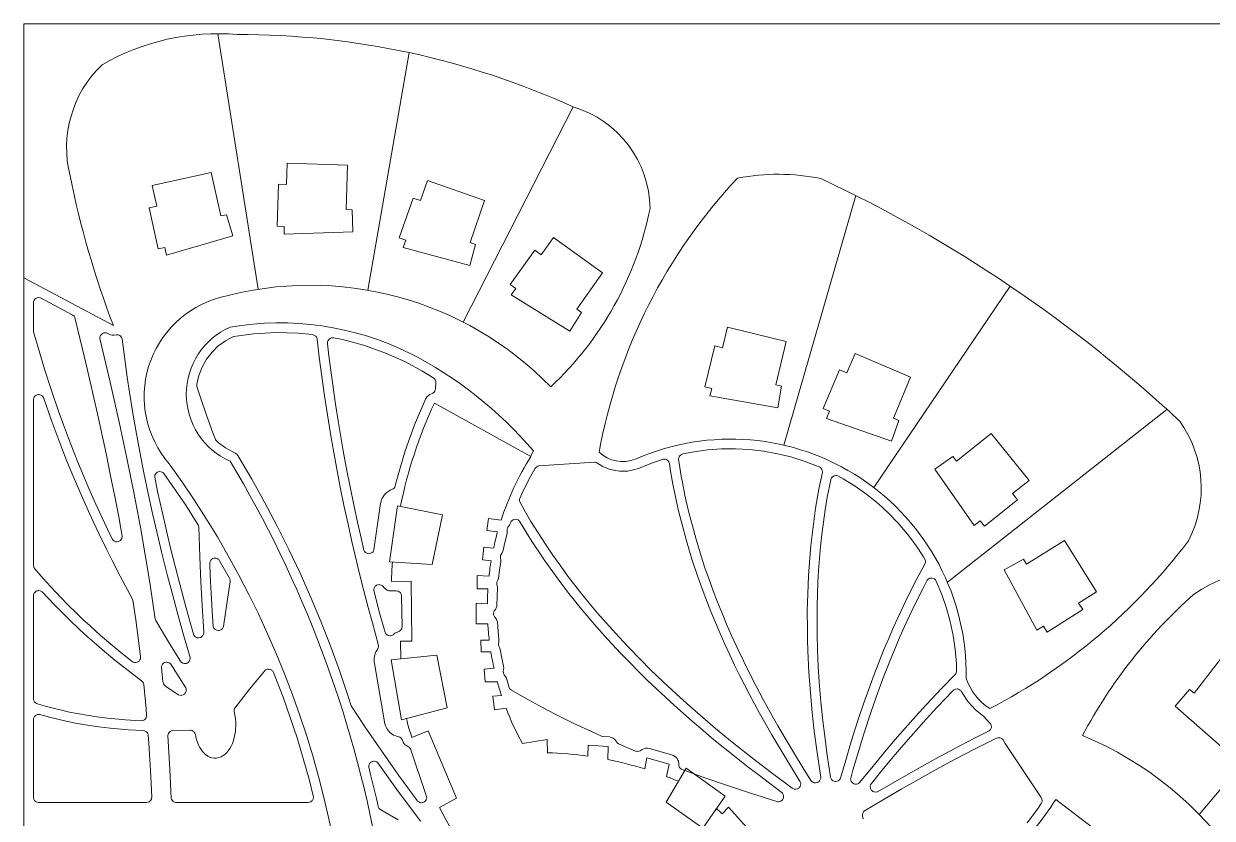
# Model space of a CAD drawing. Header units: inches. Extents: x 36 to 78.3, y 17.3 to 55.9.
# Drawn here: x 36.25 to 63.24, y 37.86 to 55.9 of the extents above; entities that cross this region are included whole.
import ezdxf

# ---------------------------------------------------------------- set-up
doc = ezdxf.new("R2010")
doc.units = ezdxf.units.IN
doc.layers.add('01_ORIGINAL_PLAN', color=7, linetype='CONTINUOUS', lineweight=20)
doc.layers.add('02_CONCEPT_CLOSED_AREAS', color=7, linetype='CONTINUOUS', lineweight=15)

msp = doc.modelspace()

# ---------------------------------------------------------------- linework, layer by layer
at = {"layer": '01_ORIGINAL_PLAN'}
for p, q in [((36.248, 17.906), (36.248, 55.9)), ((36.248, 55.9), (71.442, 55.9))]:
    msp.add_line(p, q, dxfattribs=at)
for points in [[(40.658, 55.675), (41.569, 49.871)], [(45, 55.245), (44.06, 49.85)], [(48.726, 54.013), (46.225, 49.126)], [(55.143, 52), (53.51, 46.333)], [(38.284, 49.049), (36.248, 50.129)], [(55.552, 45.371), (58.647, 49.945)], [(62.206, 47.145), (57.223, 43.22)], [(47.087, 44.63), (46.802, 44.667), (46.766, 44.393), (47.006, 44.362)], [(46.916, 43.993), (46.696, 44.016), (46.666, 43.73), (46.862, 43.709)], [(45.044, 43.247), (44.595, 43.241)], [(44.807, 41.482), (44.799, 41.881), (45.061, 41.886), (45.044, 43.247)], [(46.813, 43.357), (46.546, 43.371), (46.546, 43.074), (46.789, 43.074)], [(46.775, 42.728), (46.519, 42.748), (46.519, 42.277), (46.786, 42.274)], [(66.604, 42.276), (62.941, 37.945)], [(46.818, 41.908), (46.625, 41.902), (46.633, 41.638), (46.856, 41.638)], [(46.926, 41.27), (46.702, 41.249), (46.728, 40.961), (47.002, 40.962)], [(47.096, 40.651), (46.9, 40.63)], [(46.9, 40.63), (46.939, 40.324), (47.2, 40.358)], [(46.075, 38.317), (45.433, 39.849), (45.059, 39.693)], [(49.053, 39.272), (49.062, 39.519), (49.515, 39.492), (49.513, 39.194)], [(50.35, 38.981), (50.396, 39.232), (50.902, 39.093), (50.842, 38.811)], [(51.286, 38.996), (52.178, 38.364), (51.665, 37.64), (50.837, 38.227), (51.286, 38.996)], [(46.075, 38.317), (45.692, 38.109)], [(52.249, 38.111), (52.108, 37.96)], [(52.249, 38.111), (52.668, 37.654), (52.525, 37.523)]]:
    msp.add_lwpolyline(points, dxfattribs=at)
for points in [[(43.572, 51.68), (43.598, 52.69), (42.23, 52.734), (42.214, 52.252), (42.035, 52.258), (42.004, 51.303), (42.163, 51.298), (42.158, 51.123), (43.721, 51.177), (43.704, 51.675)], [(40.725, 51.537), (40.502, 52.523), (39.164, 52.23), (39.268, 51.758), (39.093, 51.72), (39.298, 50.787), (39.453, 50.821), (39.491, 50.65), (40.993, 51.087), (40.853, 51.565)], [(46.381, 50.933), (46.709, 51.889), (45.415, 52.34), (45.257, 51.885), (45.088, 51.944), (44.773, 51.041), (44.923, 50.989), (44.866, 50.824), (46.374, 50.409), (46.506, 50.889)], [(48.804, 49.422), (49.389, 50.246), (48.277, 51.045), (47.995, 50.654), (47.85, 50.758), (47.292, 49.982), (47.421, 49.889), (47.319, 49.747), (48.648, 48.921), (48.911, 49.345)], [(53.327, 47.704), (53.561, 48.687), (52.231, 49.012), (52.116, 48.544), (51.942, 48.586), (51.715, 47.658), (51.87, 47.62), (51.829, 47.45), (53.37, 47.181), (53.455, 47.672)], [(55.995, 46.944), (56.387, 47.876), (55.128, 48.415), (54.938, 47.972), (54.774, 48.042), (54.397, 47.164), (54.544, 47.101), (54.475, 46.94), (55.951, 46.422), (56.116, 46.892)], [(57.426, 45.973), (58.218, 46.601), (59.075, 45.534), (58.699, 45.232), (58.811, 45.092), (58.066, 44.493), (57.966, 44.618), (57.83, 44.508), (56.934, 45.791), (57.343, 46.076)], [(45.757, 44.748), (44.738, 44.957), (44.556, 43.684), (45.524, 43.622)], [(59.019, 43.63), (59.878, 44.165), (60.608, 43.006), (60.2, 42.749), (60.296, 42.598), (59.487, 42.088), (59.402, 42.222), (59.254, 42.129), (58.511, 43.505), (58.949, 43.742)], [(45.629, 41.562), (44.593, 41.461), (44.828, 40.095), (45.865, 40.369)], [(62.827, 40.702), (63.445, 41.502), (64.534, 40.672), (64.241, 40.288), (64.384, 40.18), (63.804, 39.42), (63.677, 39.516), (63.571, 39.377), (62.394, 40.407), (62.722, 40.782)]]:
    msp.add_lwpolyline(points, close=True, dxfattribs=at)
for points in [[(44.283, 37.084, 0.090917), (40.931, 45.968, -0.652582), (40.931, 49.011, -0.158741), (45.004, 48.425, -0.098355), (47.824, 46.203), (47.755, 46.078)], [(47.087, 44.63, -0.062406), (47.763, 46.073), (45.572, 47.29, 0.058367), (44.801, 44.944, 0.058367)], [(50.14, 46.014, -0.546754), (57.65, 41.045, 0.171391), (58.184, 40.351, 0.171391)], [(46.916, 43.993, -0.01479), (47.006, 44.362, -0.01479)], [(44.621, 43.68, 0.010358), (44.595, 43.241)], [(46.813, 43.357, -0.013879), (46.862, 43.709)], [(60.29, 39.74, -0.089338), (62.813, 42.944, -0.322066), (66.051, 42.944, -0.030946), (69.111, 38.833, -0.044664), (70.78, 33.554, -0.301674), (68.967, 31.144, -0.082145), (65.591, 31.078)], [(46.775, 42.728, -0.013523), (46.789, 43.074, -0.013523)], [(46.818, 41.908, -0.014342), (46.786, 42.274)], [(46.926, 41.27, -0.014645), (46.856, 41.638)], [(47.096, 40.651, -0.012679), (47.002, 40.962)], [(48.142, 39.35), (48.13, 39.649), (47.57, 39.561, -0.034306), (47.2, 40.358, -0.034306)], [(44.936, 40.124, 0.010564), (45.059, 39.693, 0.010564)], [(60.29, 39.74, -0.300089), (65.18, 32.538)], [(45.692, 38.109, 0.060935), (47.109, 35.956, -0.206423), (49.375, 35.99)], [(59.849, 35.488, 0.057164), (61.253, 37.088), (59.681, 38.289, -0.064319), (58.632, 37.014, -0.064319)]]:
    msp.add_lwpolyline(points, format="xyb", dxfattribs=at)
for centre, radius, start, end in [((40.658, 50.423), 5.252, 85.2142, 120.0956), ((41.139, 37.317), 18.339, 65.5622, 90.1344), ((39.813, 53.089), 2.593, 133.6015, 194.2753), ((48.026, 51.672), 2.444, 0.7167, 73.3418), ((57.911, 56.571), 21.019, 191.3089, 200.9684), ((61.436, 43.951), 12.326, 136.7478, 169.6154), ((53.373, 47.535), 4.948, 78.6004, 100.6499), ((40.939, 23.771), 31.601, 47.0054, 64.8874), ((43.034, 53.196), 7.583, 313.0815, 348.6437), ((42.751, 42.34), 7.624, 44.2289, 105.6047), ((41.312, 47.434), 2.33, 105.2161, 220.7715), ((60.387, 45.356), 2.599, 332.6099, 36.0186), ((49.852, 46.755), 0.794, 227.0981, 291.2465), ((22.064, 33.195), 21.619, 354.0583, 36.0319), ((51.961, 52.291), 13.465, 297.5281, 322.8549), ((47.898, 31.093), 8.26, 81.9573, 88.3074), ((47.898, 31.093), 8.26, 72.7279, 78.7214), ((47.898, 31.093), 8.26, 67.0855, 69.118), ((48.363, 33.974), 5.47, 46.7825, 48.644)]:
    msp.add_arc(centre, radius, start, end, dxfattribs=at)
at = {"layer": '02_CONCEPT_CLOSED_AREAS'}
for points in [[(36.469, 49.579), (36.472, 49.594), (36.483, 49.623), (36.502, 49.647), (36.526, 49.667), (36.554, 49.679), (36.585, 49.684), (36.615, 49.681), (36.63, 49.676), (37.35, 49.295), (37.365, 49.286), (37.389, 49.263), (37.406, 49.234), (37.521, 48.759), (37.669, 48.134), (37.92, 47.042), (38.124, 46.105), (38.221, 45.637), (38.314, 45.17), (38.405, 44.702), (38.484, 44.263), (38.484, 44.248), (38.478, 44.217), (38.463, 44.19), (38.443, 44.166), (38.43, 44.157), (38.402, 44.144), (38.371, 44.138), (38.34, 44.14), (38.325, 44.144), (38.311, 44.15), (38.285, 44.168), (38.264, 44.191), (38.15, 44.424), (37.969, 44.81), (37.848, 45.076), (37.729, 45.348), (37.61, 45.625), (37.492, 45.909), (37.376, 46.198), (37.261, 46.493), (37.148, 46.794), (37.038, 47.101), (36.876, 47.572), (36.72, 48.056), (36.571, 48.552), (36.472, 48.904), (36.468, 48.935)], [(37.976, 48.751), (37.977, 48.782), (37.98, 48.797), (37.992, 48.825), (38.011, 48.849), (38.035, 48.868), (38.048, 48.875), (38.063, 48.88), (38.093, 48.884), (38.123, 48.881), (38.138, 48.877), (38.199, 48.846), (38.218, 48.839), (38.258, 48.831), (38.299, 48.83), (38.353, 48.839), (38.369, 48.839), (38.399, 48.835), (38.428, 48.822), (38.452, 48.803), (38.47, 48.778), (38.482, 48.749), (38.55, 48.225), (38.599, 47.873), (38.651, 47.525), (38.734, 47.012), (38.792, 46.677), (38.882, 46.183), (38.976, 45.702), (39.073, 45.234), (39.173, 44.779), (39.274, 44.338), (39.376, 43.912), (39.512, 43.369), (39.614, 42.98), (39.747, 42.487), (39.876, 42.026), (40.024, 41.511), (40.025, 41.479), (40.022, 41.464), (40.011, 41.435), (40.003, 41.422), (39.981, 41.399), (39.955, 41.383), (39.94, 41.377), (39.909, 41.372), (39.893, 41.373), (39.863, 41.38), (39.836, 41.395), (39.823, 41.405), (39.804, 41.429), (39.603, 41.754), (39.442, 42.021), (39.246, 42.355), (39.234, 42.384), (39.11, 43.213), (39.006, 43.841), (38.895, 44.47), (38.746, 45.255), (38.587, 46.039), (38.419, 46.824), (38.207, 47.764)], [(40.176, 47.668), (40.174, 47.684), (40.177, 47.716), (40.222, 47.913), (40.297, 48.105), (40.398, 48.284), (40.523, 48.447), (40.658, 48.58), (40.825, 48.704), (40.993, 48.794), (41.02, 48.801), (41.467, 48.86), (41.982, 48.888), (42.477, 48.876), (42.806, 48.842), (42.838, 48.834), (42.866, 48.818), (42.878, 48.807), (42.898, 48.782), (42.91, 48.752), (42.913, 48.736), (42.959, 48.334), (43.016, 47.89), (43.077, 47.452), (43.143, 47.019), (43.212, 46.591), (43.286, 46.168), (43.362, 45.751), (43.443, 45.34), (43.526, 44.936), (43.611, 44.537), (43.699, 44.146), (43.835, 43.571), (43.928, 43.197), (44.069, 42.65), (44.164, 42.295), (44.305, 41.785), (44.305, 41.754), (44.297, 41.723), (44.29, 41.709), (44.265, 41.673), (44.246, 41.64), (44.231, 41.606), (44.218, 41.57), (44.21, 41.534), (44.204, 41.497), (44.203, 41.459), (44.205, 41.421), (44.45, 40.002), (44.468, 39.946), (44.49, 39.902), (44.513, 39.866), (44.552, 39.82), (44.593, 39.784), (44.643, 39.752), (44.693, 39.73), (44.729, 39.718), (44.771, 39.709), (44.786, 39.703), (44.813, 39.685), (44.834, 39.661), (44.842, 39.647), (44.865, 39.589), (44.889, 39.553), (44.912, 39.53), (44.937, 39.51), (44.987, 39.483), (45, 39.473), (45.021, 39.449), (45.029, 39.435), (45.396, 38.358), (45.398, 38.327), (45.392, 38.297), (45.387, 38.282), (45.37, 38.256), (45.359, 38.245), (45.334, 38.227), (45.305, 38.216), (45.275, 38.213), (45.259, 38.215), (45.244, 38.218), (45.216, 38.231), (45.192, 38.25), (45.182, 38.262), (44.76, 38.839), (44.391, 39.36), (44, 39.931), (43.839, 40.173), (43.681, 40.416), (43.615, 40.625), (43.422, 41.194), (43.217, 41.754), (42.999, 42.314), (42.766, 42.873), (42.522, 43.423), (42.268, 43.962), (41.997, 44.505), (41.716, 45.038), (41.423, 45.564), (41.109, 46.097), (41.083, 46.127), (41.051, 46.153), (40.825, 46.275), (40.671, 46.388), (40.619, 46.437), (40.598, 46.465), (40.542, 46.613), (40.398, 47.011), (40.259, 47.414)], [(44.2, 43.956), (44.188, 43.927), (44.179, 43.914), (44.156, 43.892), (44.129, 43.877), (44.098, 43.87), (44.082, 43.869), (44.051, 43.874), (44.022, 43.886), (44.009, 43.896), (43.988, 43.918), (43.973, 43.946), (43.914, 44.194), (43.826, 44.584), (43.741, 44.981), (43.658, 45.383), (43.579, 45.792), (43.502, 46.206), (43.394, 46.839), (43.327, 47.267), (43.264, 47.7), (43.178, 48.359), (43.146, 48.636), (43.146, 48.668), (43.155, 48.698), (43.163, 48.712), (43.183, 48.737), (43.209, 48.756), (43.239, 48.766), (43.271, 48.769), (43.287, 48.767), (43.482, 48.731), (43.96, 48.604), (44.446, 48.432), (44.902, 48.229), (45.29, 48.02), (45.562, 47.854), (45.574, 47.842), (45.593, 47.815), (45.604, 47.784), (45.606, 47.751), (45.596, 47.607), (45.593, 47.591), (45.582, 47.561), (45.564, 47.534), (45.539, 47.514), (45.471, 47.485), (45.435, 47.462), (45.404, 47.432), (45.38, 47.396), (45.121, 46.796), (44.907, 46.202), (44.731, 45.609), (44.684, 45.41), (44.674, 45.382), (44.657, 45.358), (44.635, 45.338), (44.622, 45.331), (44.571, 45.309), (44.538, 45.292), (44.491, 45.258), (44.463, 45.233), (44.432, 45.199), (44.406, 45.162), (44.388, 45.129), (44.373, 45.095), (44.362, 45.059), (44.352, 45.012)], [(36.469, 47.377), (36.476, 47.407), (36.483, 47.421), (36.501, 47.445), (36.525, 47.464), (36.553, 47.477), (36.568, 47.48), (36.599, 47.481), (36.614, 47.479), (36.643, 47.468), (36.656, 47.46), (36.679, 47.44), (36.696, 47.414), (36.885, 46.873), (36.998, 46.566), (37.113, 46.266), (37.229, 45.971), (37.347, 45.682), (37.467, 45.399), (37.587, 45.123), (37.708, 44.852), (37.83, 44.588), (37.952, 44.329), (38.135, 43.954), (38.257, 43.711), (38.439, 43.359), (38.719, 42.838), (38.726, 42.811), (38.791, 42.366), (38.854, 41.899), (38.9, 41.53), (38.901, 41.515), (38.897, 41.484), (38.884, 41.455), (38.865, 41.43), (38.853, 41.42), (38.826, 41.405), (38.796, 41.397), (38.765, 41.397), (38.734, 41.405), (38.707, 41.421), (38.453, 41.623), (38.224, 41.813), (37.989, 42.014), (37.752, 42.228), (37.59, 42.378), (37.428, 42.533), (37.265, 42.694), (37.101, 42.861), (36.855, 43.122), (36.689, 43.304), (36.497, 43.525), (36.478, 43.553), (36.473, 43.569), (36.468, 43.603)], [(51.119, 46.013), (51.122, 46.043), (51.133, 46.071), (51.141, 46.084), (51.162, 46.107), (51.187, 46.123), (51.216, 46.133), (51.468, 46.183), (51.777, 46.224), (52.095, 46.247), (52.413, 46.25), (52.73, 46.233), (53.053, 46.196), (53.366, 46.139), (53.668, 46.066), (53.973, 45.971), (54.272, 45.858), (54.313, 45.839), (54.341, 45.822), (54.363, 45.798), (54.371, 45.784), (54.381, 45.753), (54.383, 45.721), (54.305, 45.33), (54.23, 44.901), (54.17, 44.475), (54.122, 44.054), (54.097, 43.775), (54.068, 43.363), (54.05, 42.957), (54.041, 42.56), (54.042, 42.171), (54.046, 41.916), (54.054, 41.665), (54.078, 41.177), (54.111, 40.71), (54.153, 40.264), (54.2, 39.842), (54.263, 39.351), (54.344, 38.788), (54.344, 38.772), (54.336, 38.742), (54.321, 38.715), (54.3, 38.692), (54.274, 38.676), (54.259, 38.67), (54.228, 38.665), (54.197, 38.668), (54.182, 38.673), (54.155, 38.687), (54.143, 38.697), (54.123, 38.721), (53.948, 38.999), (53.746, 39.326), (53.535, 39.678), (53.371, 39.959), (53.205, 40.252), (53.037, 40.558), (52.868, 40.877), (52.755, 41.097), (52.588, 41.435), (52.477, 41.668), (52.315, 42.023), (52.208, 42.267), (52.104, 42.515), (52.003, 42.768), (51.904, 43.024), (51.809, 43.283), (51.717, 43.548), (51.63, 43.814), (51.506, 44.222), (51.43, 44.499), (51.359, 44.777), (51.293, 45.059), (51.262, 45.201), (51.205, 45.488), (51.179, 45.632), (51.131, 45.922)], [(47.581, 45.283), (47.752, 45.62), (47.861, 45.807), (47.871, 45.82), (47.895, 45.843), (47.924, 45.859), (47.94, 45.863), (49.212, 45.945), (49.228, 45.943), (49.258, 45.932), (49.383, 45.856), (49.41, 45.842), (49.512, 45.8), (49.541, 45.79), (49.647, 45.762), (49.677, 45.756), (49.786, 45.743), (49.816, 45.742), (49.927, 45.744), (49.957, 45.746), (50.067, 45.764), (50.097, 45.771), (50.205, 45.804), (50.528, 45.934), (50.769, 46.013), (50.801, 46.015), (50.817, 46.013), (50.848, 46.002), (50.874, 45.983), (50.894, 45.958), (50.907, 45.928), (50.91, 45.913), (50.937, 45.741), (50.989, 45.447), (51.047, 45.156), (51.11, 44.869), (51.18, 44.583), (51.294, 44.163), (51.42, 43.748), (51.555, 43.343), (51.698, 42.946), (51.849, 42.559), (51.953, 42.305), (52.059, 42.058), (52.168, 41.814), (52.278, 41.575), (52.389, 41.34), (52.502, 41.111), (52.729, 40.668), (52.956, 40.247), (53.236, 39.753), (53.506, 39.298), (53.88, 38.691), (53.89, 38.661), (53.891, 38.645), (53.888, 38.614), (53.877, 38.584), (53.859, 38.559), (53.847, 38.548), (53.82, 38.532), (53.79, 38.523), (53.774, 38.521), (53.743, 38.524), (53.713, 38.536), (53.7, 38.544), (53.222, 38.9), (52.793, 39.229), (52.338, 39.589), (51.958, 39.901), (51.666, 40.149), (51.37, 40.407), (51.071, 40.677), (50.77, 40.957), (50.467, 41.248), (50.266, 41.449), (49.966, 41.758), (49.767, 41.97), (49.472, 42.296), (49.277, 42.52), (49.085, 42.749), (48.896, 42.982), (48.62, 43.339), (48.44, 43.583), (48.264, 43.832), (48.093, 44.085), (47.927, 44.342), (47.766, 44.602), (47.611, 44.868), (47.515, 45.043), (47.508, 45.073), (47.508, 45.104), (47.511, 45.12)], [(39.222, 45.604), (39.221, 45.619), (39.227, 45.65), (39.241, 45.678), (39.261, 45.702), (39.287, 45.719), (39.301, 45.726), (39.332, 45.732), (39.363, 45.73), (39.393, 45.721), (39.406, 45.713), (39.43, 45.693), (39.931, 44.972), (40.204, 44.535), (40.218, 44.506), (40.223, 44.475), (40.245, 43.795), (40.27, 43.227), (40.298, 42.689), (40.335, 42.085), (40.335, 42.069), (40.328, 42.038), (40.314, 42.01), (40.293, 41.986), (40.266, 41.969), (40.251, 41.963), (40.22, 41.958), (40.188, 41.961), (40.158, 41.972), (40.132, 41.99), (40.121, 42.002), (40.112, 42.015), (40.1, 42.044), (40.056, 42.198), (39.926, 42.665), (39.826, 43.036), (39.691, 43.556), (39.59, 43.964), (39.488, 44.388), (39.387, 44.827), (39.288, 45.279)], [(54.795, 38.771), (54.788, 38.758), (54.769, 38.733), (54.744, 38.714), (54.716, 38.703), (54.685, 38.698), (54.67, 38.699), (54.64, 38.707), (54.613, 38.722), (54.601, 38.732), (54.591, 38.744), (54.575, 38.77), (54.566, 38.8), (54.494, 39.288), (54.443, 39.668), (54.394, 40.074), (54.35, 40.503), (54.313, 40.956), (54.29, 41.309), (54.274, 41.673), (54.263, 42.046), (54.261, 42.428), (54.263, 42.687), (54.27, 42.951), (54.281, 43.216), (54.296, 43.486), (54.316, 43.758), (54.341, 44.032), (54.371, 44.308), (54.406, 44.587), (54.448, 44.867), (54.495, 45.149), (54.572, 45.547), (54.576, 45.562), (54.591, 45.591), (54.612, 45.614), (54.625, 45.624), (54.653, 45.637), (54.685, 45.643), (54.701, 45.642), (54.732, 45.635), (54.858, 45.569), (55.129, 45.401), (55.396, 45.213), (55.648, 45.01), (55.885, 44.792), (56.107, 44.561), (56.318, 44.312), (56.504, 44.063), (56.678, 43.797), (56.714, 43.732), (56.722, 43.702), (56.723, 43.687), (56.72, 43.657), (56.708, 43.629), (56.53, 43.298), (56.401, 43.047), (56.278, 42.799), (56.104, 42.43), (55.994, 42.187), (55.889, 41.946), (55.789, 41.708), (55.647, 41.357), (55.559, 41.127), (55.434, 40.79), (55.318, 40.463), (55.212, 40.147), (55.113, 39.843), (55.023, 39.551), (54.914, 39.184)], [(46.937, 42.436), (46.928, 42.45), (46.917, 42.479), (46.914, 42.495), (46.915, 42.526), (46.919, 42.542), (46.932, 42.571), (46.957, 42.605), (46.978, 42.642), (46.99, 42.679), (46.994, 42.703), (46.999, 42.894), (47.008, 43.083), (47.003, 43.124), (46.992, 43.159), (46.989, 43.19), (46.993, 43.22), (46.998, 43.234), (47.014, 43.267), (47.028, 43.309), (47.053, 43.504), (47.08, 43.675), (47.082, 43.716), (47.071, 43.793), (47.075, 43.824), (47.087, 43.854), (47.108, 43.886), (47.118, 43.905), (47.131, 43.946), (47.172, 44.125), (47.224, 44.326), (47.226, 44.37), (47.223, 44.406), (47.224, 44.423), (47.233, 44.454), (47.241, 44.469), (47.276, 44.517), (47.286, 44.536), (47.306, 44.587), (47.315, 44.601), (47.336, 44.624), (47.363, 44.641), (47.378, 44.647), (47.41, 44.652), (47.441, 44.648), (47.471, 44.637), (47.497, 44.618), (47.507, 44.606), (47.741, 44.224), (47.825, 44.093), (47.996, 43.834), (48.083, 43.706), (48.261, 43.454), (48.444, 43.207), (48.629, 42.965), (48.916, 42.609), (49.207, 42.264), (49.505, 41.93), (49.806, 41.606), (50.008, 41.397), (50.211, 41.192), (50.414, 40.993), (50.618, 40.798), (50.821, 40.608), (51.023, 40.423), (51.424, 40.068), (51.621, 39.898), (51.914, 39.652), (52.386, 39.269), (52.658, 39.055), (52.921, 38.853), (53.466, 38.442), (53.477, 38.43), (53.493, 38.403), (53.502, 38.372), (53.503, 38.356), (53.498, 38.324), (53.486, 38.295), (53.466, 38.27), (53.44, 38.251), (53.426, 38.244), (53.395, 38.237), (53.363, 38.238), (53.347, 38.241), (52.729, 38.437), (52.183, 38.619), (51.717, 38.781), (51.199, 38.97), (51.185, 38.976), (51.16, 38.993), (51.141, 39.016), (51.133, 39.03), (51.123, 39.058), (51.121, 39.114), (51.112, 39.157), (51.104, 39.178), (51.083, 39.217), (51.055, 39.251), (51.036, 39.267), (51.001, 39.289), (50.96, 39.305), (50.454, 39.444), (50.412, 39.451), (50.369, 39.45), (50.327, 39.441), (50.288, 39.424), (50.245, 39.395), (50.216, 39.383), (50.185, 39.378), (50.154, 39.383), (50.139, 39.388), (49.75, 39.554), (49.725, 39.574), (49.715, 39.586), (49.696, 39.616), (49.668, 39.65), (49.633, 39.677), (49.613, 39.688), (49.59, 39.698), (49.55, 39.709), (49.394, 39.719), (49.365, 39.724), (49.137, 39.828), (48.727, 40.023), (48.315, 40.228), (48.039, 40.371), (47.627, 40.595), (47.322, 40.767), (47.299, 40.785), (47.28, 40.808), (47.273, 40.821), (47.207, 41.042), (47.187, 41.081), (47.156, 41.121), (47.148, 41.136), (47.138, 41.167), (47.136, 41.2), (47.145, 41.25), (47.146, 41.272), (47.141, 41.316), (47.104, 41.494), (47.068, 41.696), (47.052, 41.738), (47.036, 41.767), (47.027, 41.799), (47.027, 41.833), (47.035, 41.868), (47.038, 41.911), (47.019, 42.11), (47.003, 42.311), (46.997, 42.338), (46.983, 42.373), (46.959, 42.41)], [(40.472, 43.66), (40.479, 43.692), (40.494, 43.72), (40.516, 43.743), (40.543, 43.76), (40.574, 43.768), (40.606, 43.769), (40.637, 43.761), (40.665, 43.745), (40.677, 43.734), (40.696, 43.709), (40.921, 43.31), (40.928, 43.295), (40.936, 43.264), (40.935, 43.232), (40.865, 42.781), (40.781, 42.213), (40.768, 42.183), (40.759, 42.17), (40.736, 42.148), (40.708, 42.133), (40.677, 42.126), (40.661, 42.125), (40.629, 42.131), (40.614, 42.137), (40.587, 42.154), (40.566, 42.178), (40.552, 42.206), (40.548, 42.222), (40.533, 42.446), (40.503, 42.966), (40.483, 43.376)], [(55.228, 38.67), (55.203, 38.651), (55.189, 38.645), (55.158, 38.637), (55.127, 38.638), (55.097, 38.646), (55.07, 38.663), (55.059, 38.673), (55.04, 38.698), (55.029, 38.727), (55.025, 38.758), (55.026, 38.774), (55.075, 38.951), (55.178, 39.301), (55.323, 39.776), (55.49, 40.285), (55.641, 40.715), (55.764, 41.048), (55.852, 41.275), (55.944, 41.507), (56.041, 41.74), (56.143, 41.978), (56.249, 42.217), (56.36, 42.459), (56.476, 42.702), (56.661, 43.071), (56.763, 43.265), (56.784, 43.288), (56.797, 43.297), (56.825, 43.31), (56.84, 43.314), (56.871, 43.315), (56.901, 43.309), (56.929, 43.295), (56.941, 43.285), (56.952, 43.274), (56.969, 43.248), (57.097, 42.942), (57.203, 42.634), (57.288, 42.326), (57.353, 42.013), (57.399, 41.694), (57.425, 41.371), (57.428, 41.203), (57.424, 41.171), (57.419, 41.156), (57.412, 41.142), (57.393, 41.116), (57.098, 40.816), (56.746, 40.443), (56.497, 40.17), (56.26, 39.904), (56.037, 39.647), (55.759, 39.318), (55.503, 39.009)], [(36.539, 40.469), (36.513, 40.485), (36.491, 40.507), (36.476, 40.533), (36.472, 40.548), (36.468, 40.578), (36.468, 42.91), (36.472, 42.942), (36.477, 42.957), (36.484, 42.971), (36.504, 42.996), (36.53, 43.015), (36.544, 43.022), (36.575, 43.029), (36.591, 43.03), (36.623, 43.025), (36.652, 43.011), (36.665, 43.002), (36.944, 42.707), (37.11, 42.538), (37.275, 42.375), (37.522, 42.141), (37.684, 41.992), (37.844, 41.849), (38.081, 41.645), (38.314, 41.453), (38.615, 41.215), (38.923, 40.982), (38.947, 40.959), (38.964, 40.93), (38.972, 40.898), (39.026, 40.343), (39.038, 40.206), (39.037, 40.175), (39.028, 40.145), (39.011, 40.119), (39, 40.107), (38.974, 40.089), (38.945, 40.079), (38.93, 40.076), (38.788, 40.081), (38.556, 40.096), (38.316, 40.116), (38.151, 40.133), (37.899, 40.165), (37.725, 40.191), (37.463, 40.237), (37.284, 40.273), (37.102, 40.314), (36.919, 40.36), (36.734, 40.41)], [(44.198, 43.031), (44.198, 43.063), (44.207, 43.093), (44.223, 43.12), (44.234, 43.132), (44.259, 43.151), (44.288, 43.162), (44.32, 43.166), (44.335, 43.164), (44.366, 43.155), (44.393, 43.139), (44.404, 43.128), (44.43, 43.096), (44.461, 43.067), (44.48, 43.054), (44.515, 43.036), (44.535, 43.029), (44.577, 43.022), (44.707, 43.023), (44.738, 43.019), (44.753, 43.014), (44.78, 42.999), (44.802, 42.977), (44.818, 42.95), (44.827, 42.92), (44.828, 42.904), (44.837, 42.212), (44.833, 42.181), (44.822, 42.152), (44.803, 42.127), (44.791, 42.116), (44.763, 42.1), (44.731, 42.09), (44.692, 42.073), (44.673, 42.061), (44.634, 42.029), (44.607, 42.014), (44.577, 42.006), (44.562, 42.006), (44.531, 42.01), (44.517, 42.015), (44.503, 42.022), (44.478, 42.041), (44.468, 42.052), (44.453, 42.079), (44.329, 42.528)], [(39.373, 41.287), (39.374, 41.302), (39.382, 41.332), (39.398, 41.358), (39.42, 41.38), (39.446, 41.395), (39.476, 41.404), (39.491, 41.405), (39.522, 41.401), (39.55, 41.39), (39.575, 41.372), (39.586, 41.361), (39.926, 40.822), (39.932, 40.808), (39.937, 40.777), (39.935, 40.746), (39.924, 40.717), (39.907, 40.691), (39.896, 40.68), (39.87, 40.663), (39.84, 40.653), (39.825, 40.651), (39.794, 40.653), (39.764, 40.663), (39.5, 40.841), (39.459, 40.87), (39.437, 40.889), (39.421, 40.914), (39.41, 40.941), (39.408, 40.956)], [(39.519, 39.737), (39.525, 39.768), (39.532, 39.783), (39.55, 39.81), (39.575, 39.831), (39.604, 39.844), (39.62, 39.848), (40.024, 39.859), (40.039, 39.859), (40.069, 39.852), (40.083, 39.846), (40.109, 39.828), (40.119, 39.817), (40.136, 39.791), (40.146, 39.762), (40.166, 39.671), (40.187, 39.604), (40.219, 39.524), (40.249, 39.465), (40.283, 39.413), (40.31, 39.377), (40.348, 39.336), (40.378, 39.309), (40.426, 39.275), (40.476, 39.25), (40.521, 39.236), (40.572, 39.228), (40.628, 39.229), (40.675, 39.238), (40.728, 39.257), (40.775, 39.283), (40.811, 39.31), (40.854, 39.35), (40.893, 39.395), (40.928, 39.447), (40.958, 39.501), (40.985, 39.562), (41.008, 39.626), (41.028, 39.695), (41.042, 39.764), (41.053, 39.835), (41.058, 39.886), (41.062, 39.96), (41.061, 40.034), (41.053, 40.129), (41.042, 40.204), (41.025, 40.289), (41.025, 40.321), (41.034, 40.351), (41.041, 40.365), (41.375, 40.789), (41.711, 41.204), (41.722, 41.215), (41.747, 41.233), (41.776, 41.244), (41.807, 41.247), (41.838, 41.242), (41.852, 41.237), (41.879, 41.221), (41.89, 41.21), (41.9, 41.199), (41.915, 41.171), (42.137, 40.61), (42.454, 39.688), (42.73, 38.747), (42.823, 38.369), (42.826, 38.338), (42.822, 38.307), (42.816, 38.293), (42.801, 38.266), (42.79, 38.254), (42.766, 38.236), (42.737, 38.224), (42.706, 38.22), (39.715, 38.22), (39.7, 38.221), (39.67, 38.229), (39.644, 38.244), (39.622, 38.265), (39.606, 38.291), (39.597, 38.321), (39.567, 38.968)], [(55.635, 38.464), (55.62, 38.458), (55.589, 38.454), (55.557, 38.458), (55.528, 38.47), (55.503, 38.49), (55.493, 38.502), (55.484, 38.515), (55.472, 38.544), (55.468, 38.576), (55.47, 38.592), (55.479, 38.622), (55.495, 38.649), (55.735, 38.944), (55.994, 39.257), (56.276, 39.587), (56.502, 39.846), (56.741, 40.112), (56.992, 40.385), (57.346, 40.756), (57.365, 40.773), (57.378, 40.782), (57.408, 40.794), (57.44, 40.798), (57.456, 40.797), (57.487, 40.788), (57.514, 40.772), (57.526, 40.761), (57.536, 40.748), (57.673, 40.534), (57.695, 40.504), (57.858, 40.327), (58.042, 40.181), (58.189, 40.024), (58.208, 39.998), (58.219, 39.969), (58.222, 39.937), (58.22, 39.921), (58.21, 39.89), (58.202, 39.876), (58.181, 39.852), (58.169, 39.843), (57.855, 39.685), (57.503, 39.505), (56.95, 39.211), (56.639, 39.04), (56.343, 38.873)], [(36.469, 40.114), (36.472, 40.13), (36.484, 40.159), (36.493, 40.172), (36.516, 40.194), (36.529, 40.203), (36.558, 40.215), (36.574, 40.217), (36.606, 40.217), (36.865, 40.146), (37.146, 40.079), (37.422, 40.021), (37.692, 39.974), (37.955, 39.936), (38.211, 39.905), (38.378, 39.889), (38.62, 39.871), (38.96, 39.854), (38.992, 39.849), (39.021, 39.835), (39.045, 39.815), (39.055, 39.803), (39.063, 39.789), (39.074, 39.759), (39.089, 39.566), (39.128, 38.944), (39.155, 38.345), (39.152, 38.313), (39.147, 38.297), (39.132, 38.269), (39.121, 38.257), (39.096, 38.237), (39.067, 38.224), (39.035, 38.22), (36.588, 38.22), (36.572, 38.221), (36.542, 38.229), (36.515, 38.245), (36.493, 38.267), (36.484, 38.28), (36.472, 38.309), (36.468, 38.34)]]:
    msp.add_lwpolyline(points, close=True, dxfattribs=at)
for points in [[(55.311, 37.846), (55.294, 37.913), (55.293, 37.945), (55.3, 37.976), (55.307, 37.991), (55.315, 38.004), (55.337, 38.028), (55.749, 38.274), (56.174, 38.523), (56.548, 38.737), (56.95, 38.96), (57.38, 39.192), (57.835, 39.429), (58.335, 39.678), (58.364, 39.687), (58.379, 39.689), (58.409, 39.688), (58.438, 39.678), (58.464, 39.662), (58.485, 39.639), (58.534, 39.556), (59.351, 38.334), (59.366, 38.305), (59.373, 38.273), (59.372, 38.241), (59.361, 38.21), (59.353, 38.196), (59.269, 38.071), (59.03, 37.761)], [(44.751, 37.825), (44.406, 38.026), (44.336, 38.07), (44.313, 38.093), (44.298, 38.122), (44.294, 38.138), (44.257, 38.307), (44.117, 38.887), (44.083, 39.022), (44.083, 39.054), (44.086, 39.069), (44.099, 39.099), (44.108, 39.112), (44.13, 39.134), (44.158, 39.149), (44.189, 39.156), (44.205, 39.157), (44.236, 39.152), (44.265, 39.139), (44.29, 39.119), (44.722, 38.516), (45.255, 37.794)]]:
    msp.add_lwpolyline(points, dxfattribs=at)

doc.saveas('drawing.dxf')
